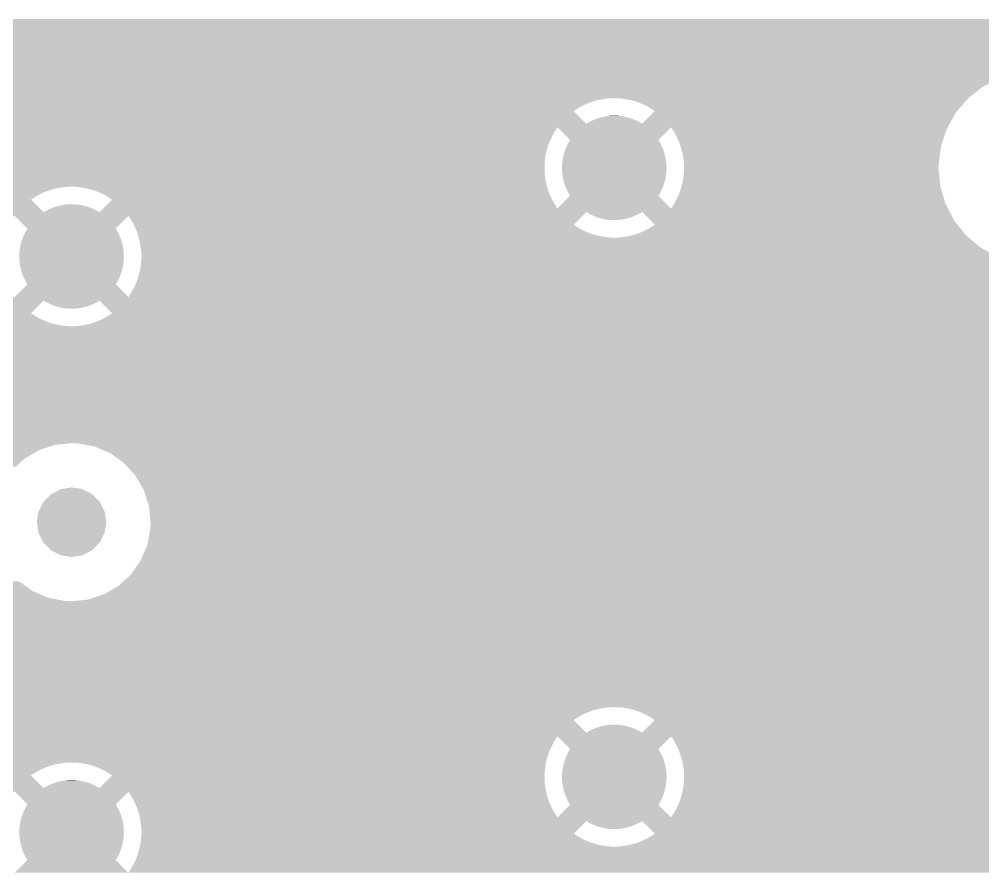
# Model space of a CAD drawing. Extents: x 295 to 953, y 10 to 290.
# Drawn here: x 604.77 to 615.82, y 242.26 to 252.04 of the extents above; entities that cross this region are included whole.
import ezdxf

# ---------------------------------------------------------------- set-up
doc = ezdxf.new("R2010")
doc.units = 0
doc.header["$LTSCALE"] = 5
doc.header["$MEASUREMENT"] = 0
doc.layers.add('FROMC1', color=7, linetype='CONTINUOUS')

msp = doc.modelspace()

# ---------------------------------------------------------------- linework, layer by layer
at = {"layer": 'FROMC1'}
for points in [[(601.064, 252.004), (601.066, 252.008), (634.9, 252.004), (634.911, 252.008)], [(601.066, 252.008), (601.075, 252.023), (634.911, 252.008), (634.979, 252.023)], [(601.075, 252.023), (601.077, 252.028), (634.979, 252.023), (635.007, 252.028)], [(601.077, 252.028), (601.08, 252.035), (635.007, 252.028), (635.048, 252.035)], [(601.08, 252.035), (601.083, 252.043), (635.048, 252.035), (635.117, 252.043)], [(601.083, 252.043), (601.085, 252.047), (635.117, 252.043), (635.187, 252.047)], [(600.795, 251.872), (600.879, 251.906), (634.591, 251.872), (634.651, 251.906)], [(600.879, 251.906), (600.954, 251.937), (634.651, 251.906), (634.714, 251.937)], [(600.954, 251.937), (601.009, 251.96), (634.714, 251.937), (634.767, 251.96)], [(601.009, 251.96), (601.014, 251.965), (634.767, 251.96), (634.778, 251.965)], [(601.014, 251.965), (601.044, 251.988), (634.778, 251.965), (634.844, 251.988)], [(601.044, 251.988), (601.064, 252.004), (634.844, 251.988), (634.9, 252.004)], [(600.186, 251.62), (600.684, 251.826), (634.727, 251.62), (634.521, 251.826)], [(600.684, 251.826), (600.703, 251.834), (634.521, 251.826), (634.532, 251.834)], [(600.703, 251.834), (600.795, 251.872), (634.532, 251.834), (634.591, 251.872)], [(583.018, 251.542), (583.018, 251.61), (639.406, 251.542), (639.406, 251.61)], [(583.018, 251.61), (583.018, 251.61), (634.737, 251.61), (634.736, 251.61)], [(600.137, 251.61), (600.186, 251.62), (634.736, 251.61), (634.727, 251.62)], [(583.018, 251.484), (583.018, 251.542), (634.198, 251.484), (634.237, 251.542)], [(583.018, 251.447), (583.018, 251.484), (634.177, 251.447), (634.198, 251.484)], [(583.018, 251.427), (583.018, 251.447), (616.208, 251.427), (616.419, 251.447)], [(583.018, 251.367), (583.018, 251.427), (616.004, 251.367), (616.208, 251.427)], [(583.018, 251.269), (583.018, 251.367), (615.816, 251.269), (616.004, 251.367)], [(583.018, 251.14), (583.018, 251.269), (615.653, 251.14), (615.816, 251.269)], [(583.018, 251.137), (583.018, 251.14), (611.518, 251.137), (611.575, 251.14)], [(583.018, 251.129), (583.018, 251.137), (611.462, 251.129), (611.518, 251.137)], [(583.018, 251.118), (583.018, 251.129), (611.406, 251.118), (611.462, 251.129)], [(611.632, 251.139), (611.575, 251.14), (615.652, 251.139), (615.653, 251.14)], [(611.649, 251.138), (611.632, 251.139), (615.65, 251.138), (615.652, 251.139)], [(611.689, 251.134), (611.649, 251.138), (615.647, 251.134), (615.65, 251.138)], [(611.745, 251.125), (611.689, 251.134), (615.64, 251.125), (615.647, 251.134)], [(611.801, 251.113), (611.745, 251.125), (615.629, 251.113), (615.64, 251.125)], [(583.018, 251.103), (583.018, 251.118), (611.351, 251.103), (611.406, 251.118)], [(583.018, 251.084), (583.018, 251.103), (611.297, 251.084), (611.351, 251.103)], [(583.018, 251.061), (583.018, 251.084), (611.245, 251.061), (611.297, 251.084)], [(583.018, 251.034), (583.018, 251.061), (611.194, 251.034), (611.245, 251.061)], [(583.018, 251.004), (583.018, 251.034), (611.146, 251.004), (611.194, 251.034)], [(611.855, 251.096), (611.801, 251.113), (615.614, 251.096), (615.629, 251.113)], [(611.908, 251.075), (611.855, 251.096), (615.597, 251.075), (615.614, 251.096)], [(611.96, 251.051), (611.908, 251.075), (615.576, 251.051), (615.597, 251.075)], [(612.01, 251.023), (611.96, 251.051), (615.552, 251.023), (615.576, 251.051)], [(612.057, 250.991), (612.01, 251.023), (615.525, 250.991), (615.552, 251.023)], [(583.018, 250.991), (583.018, 251.004), (611.128, 250.991), (611.146, 251.004)], [(583.018, 250.847), (583.018, 250.991), (611.272, 250.847), (611.128, 250.991)], [(611.361, 250.892), (611.391, 250.905), (611.825, 250.892), (611.793, 250.905)], [(611.391, 250.905), (611.408, 250.91), (611.793, 250.905), (611.779, 250.91)], [(611.408, 250.91), (611.438, 250.919), (611.779, 250.91), (611.745, 250.919)], [(611.438, 250.919), (611.456, 250.923), (611.745, 250.919), (611.731, 250.923)], [(611.456, 250.923), (611.486, 250.93), (611.731, 250.923), (611.696, 250.93)], [(611.486, 250.93), (611.505, 250.933), (611.696, 250.93), (611.683, 250.933)], [(611.505, 250.933), (611.535, 250.937), (611.683, 250.933), (611.646, 250.937)], [(611.535, 250.937), (611.559, 250.938), (611.646, 250.937), (611.634, 250.938)], [(611.559, 250.938), (611.585, 250.939), (611.634, 250.938), (611.585, 250.939)], [(611.913, 250.847), (612.043, 250.977), (615.439, 250.847), (615.512, 250.977)], [(612.043, 250.977), (612.057, 250.991), (615.512, 250.977), (615.525, 250.991)], [(583.018, 250.805), (583.018, 250.847), (615.415, 250.805), (615.439, 250.847)], [(583.018, 250.847), (583.018, 250.847), (611.273, 250.847), (611.272, 250.847)], [(583.018, 250.757), (583.018, 250.805), (610.91, 250.757), (610.941, 250.805)], [(611.086, 250.66), (610.941, 250.805), (612.099, 250.66), (612.244, 250.805)], [(611.273, 250.847), (611.301, 250.864), (611.913, 250.847), (611.883, 250.864)], [(611.301, 250.864), (611.316, 250.871), (611.883, 250.864), (611.87, 250.871)], [(611.316, 250.871), (611.345, 250.886), (611.87, 250.871), (611.839, 250.886)], [(611.345, 250.886), (611.361, 250.892), (611.839, 250.886), (611.825, 250.892)], [(612.252, 250.793), (612.244, 250.805), (615.408, 250.793), (615.415, 250.805)], [(612.266, 250.772), (612.252, 250.793), (615.401, 250.772), (615.408, 250.793)], [(583.018, 250.707), (583.018, 250.757), (610.882, 250.707), (610.91, 250.757)], [(583.018, 250.656), (583.018, 250.707), (610.857, 250.656), (610.882, 250.707)], [(612.295, 250.723), (612.266, 250.772), (615.384, 250.723), (615.401, 250.772)], [(612.321, 250.672), (612.295, 250.723), (615.367, 250.672), (615.384, 250.723)], [(583.018, 250.603), (583.018, 250.656), (610.837, 250.603), (610.857, 250.656)], [(583.018, 250.548), (583.018, 250.603), (610.82, 250.548), (610.837, 250.603)], [(611.026, 250.534), (611.04, 250.573), (612.16, 250.534), (612.145, 250.573)], [(611.04, 250.573), (611.044, 250.58), (612.145, 250.573), (612.142, 250.58)], [(611.044, 250.58), (611.061, 250.617), (612.142, 250.58), (612.124, 250.617)], [(611.061, 250.617), (611.065, 250.624), (612.124, 250.617), (612.12, 250.624)], [(611.065, 250.624), (611.086, 250.66), (612.12, 250.624), (612.099, 250.66)], [(612.342, 250.619), (612.321, 250.672), (615.349, 250.619), (615.367, 250.672)], [(612.351, 250.592), (612.342, 250.619), (615.34, 250.592), (615.349, 250.619)], [(612.36, 250.565), (612.351, 250.592), (615.337, 250.565), (615.34, 250.592)], [(583.018, 250.493), (583.018, 250.548), (610.807, 250.493), (610.82, 250.548)], [(583.018, 250.436), (583.018, 250.493), (610.798, 250.436), (610.807, 250.493)], [(611.002, 250.438), (611.009, 250.479), (612.184, 250.438), (612.175, 250.479)], [(611.009, 250.479), (611.012, 250.487), (612.175, 250.479), (612.174, 250.487)], [(611.012, 250.487), (611.023, 250.526), (612.174, 250.487), (612.162, 250.526)], [(611.023, 250.526), (611.026, 250.534), (612.162, 250.526), (612.16, 250.534)], [(612.374, 250.51), (612.36, 250.565), (615.329, 250.51), (615.337, 250.565)], [(612.385, 250.454), (612.374, 250.51), (615.322, 250.454), (615.329, 250.51)], [(583.018, 250.379), (583.018, 250.436), (610.793, 250.379), (610.798, 250.436)], [(583.018, 250.322), (583.018, 250.379), (610.793, 250.322), (610.793, 250.379)], [(610.993, 250.34), (610.995, 250.381), (612.192, 250.34), (612.19, 250.381)], [(610.995, 250.389), (611, 250.43), (612.19, 250.389), (612.185, 250.43)], [(610.995, 250.381), (610.995, 250.389), (612.19, 250.381), (612.19, 250.389)], [(611, 250.43), (611.002, 250.438), (612.185, 250.43), (612.184, 250.438)], [(612.391, 250.397), (612.385, 250.454), (615.314, 250.397), (615.322, 250.454)], [(612.391, 250.382), (612.391, 250.397), (615.312, 250.382), (615.314, 250.397)], [(612.393, 250.34), (612.391, 250.382), (615.311, 250.34), (615.312, 250.382)], [(583.018, 250.266), (583.018, 250.322), (610.796, 250.266), (610.793, 250.322)], [(583.018, 250.209), (583.018, 250.266), (610.803, 250.209), (610.796, 250.266)], [(610.995, 250.299), (610.993, 250.34), (612.191, 250.299), (612.192, 250.34)], [(610.995, 250.291), (610.995, 250.299), (612.19, 250.291), (612.191, 250.299)], [(611, 250.25), (610.995, 250.291), (612.185, 250.25), (612.19, 250.291)], [(611.001, 250.242), (611, 250.25), (612.184, 250.242), (612.185, 250.25)], [(611.01, 250.201), (611.001, 250.242), (612.176, 250.201), (612.184, 250.242)], [(612.378, 250.187), (612.387, 250.244), (615.326, 250.187), (615.32, 250.244)], [(612.387, 250.244), (612.392, 250.301), (615.32, 250.244), (615.315, 250.301)], [(612.392, 250.301), (612.393, 250.34), (615.315, 250.301), (615.311, 250.34)], [(583.018, 250.153), (583.018, 250.209), (610.815, 250.153), (610.803, 250.209)], [(583.018, 250.124), (583.018, 250.153), (610.823, 250.124), (610.815, 250.153)], [(611.011, 250.193), (611.01, 250.201), (612.174, 250.193), (612.176, 250.201)], [(611.023, 250.154), (611.011, 250.193), (612.162, 250.154), (612.174, 250.193)], [(611.025, 250.146), (611.023, 250.154), (612.159, 250.146), (612.162, 250.154)], [(611.04, 250.107), (611.025, 250.146), (612.145, 250.107), (612.159, 250.146)], [(612.348, 250.077), (612.364, 250.129), (615.347, 250.077), (615.331, 250.129)], [(612.364, 250.129), (612.365, 250.132), (615.331, 250.129), (615.331, 250.132)], [(612.365, 250.132), (612.378, 250.187), (615.331, 250.132), (615.326, 250.187)], [(583.018, 250.121), (583.018, 250.124), (605.295, 250.121), (605.352, 250.124)], [(583.018, 250.113), (583.018, 250.121), (605.239, 250.113), (605.295, 250.121)], [(583.018, 250.102), (583.018, 250.113), (605.183, 250.102), (605.239, 250.113)], [(583.018, 250.087), (583.018, 250.102), (605.128, 250.087), (605.183, 250.102)], [(583.018, 250.068), (583.018, 250.087), (605.074, 250.068), (605.128, 250.087)], [(583.018, 250.045), (583.018, 250.068), (605.022, 250.045), (605.074, 250.068)], [(583.018, 250.018), (583.018, 250.045), (604.971, 250.018), (605.022, 250.045)], [(605.409, 250.123), (605.352, 250.124), (610.823, 250.123), (610.823, 250.124)], [(605.466, 250.118), (605.409, 250.123), (610.824, 250.118), (610.823, 250.123)], [(605.522, 250.109), (605.466, 250.118), (610.827, 250.109), (610.824, 250.118)], [(605.57, 250.098), (605.522, 250.109), (610.83, 250.098), (610.827, 250.109)], [(605.578, 250.097), (605.57, 250.098), (610.83, 250.097), (610.83, 250.098)], [(605.632, 250.08), (605.578, 250.097), (610.836, 250.08), (610.83, 250.097)], [(605.685, 250.059), (605.632, 250.08), (610.844, 250.059), (610.836, 250.08)], [(605.716, 250.045), (605.685, 250.059), (610.849, 250.045), (610.844, 250.059)], [(605.737, 250.035), (605.716, 250.045), (610.853, 250.035), (610.849, 250.045)], [(605.787, 250.007), (605.737, 250.035), (610.866, 250.007), (610.853, 250.035)], [(610.941, 249.875), (611.086, 250.02), (612.244, 249.875), (612.099, 250.02)], [(611.043, 250.1), (611.04, 250.107), (612.142, 250.1), (612.145, 250.107)], [(611.061, 250.063), (611.043, 250.1), (612.124, 250.063), (612.142, 250.1)], [(611.065, 250.056), (611.061, 250.063), (612.12, 250.056), (612.124, 250.063)], [(611.086, 250.02), (611.065, 250.056), (612.099, 250.02), (612.12, 250.056)], [(612.303, 249.973), (612.328, 250.024), (615.378, 249.973), (615.362, 250.024)], [(612.328, 250.024), (612.348, 250.077), (615.362, 250.024), (615.347, 250.077)], [(583.018, 249.988), (583.018, 250.018), (604.923, 249.988), (604.971, 250.018)], [(583.018, 249.975), (583.018, 249.988), (604.905, 249.975), (604.923, 249.988)], [(583.018, 249.831), (583.018, 249.975), (605.049, 249.831), (604.905, 249.975)], [(605.233, 249.907), (605.263, 249.914), (605.508, 249.907), (605.473, 249.914)], [(605.263, 249.914), (605.282, 249.917), (605.473, 249.914), (605.46, 249.917)], [(605.282, 249.917), (605.312, 249.921), (605.46, 249.917), (605.423, 249.921)], [(605.312, 249.921), (605.336, 249.922), (605.423, 249.921), (605.411, 249.922)], [(605.336, 249.922), (605.362, 249.923), (605.411, 249.922), (605.362, 249.923)], [(605.752, 249.893), (605.801, 249.942), (610.929, 249.893), (610.899, 249.942)], [(605.809, 249.992), (605.787, 250.007), (610.872, 249.992), (610.866, 250.007)], [(605.801, 249.942), (605.834, 249.975), (610.899, 249.942), (610.881, 249.975)], [(605.834, 249.975), (605.809, 249.992), (610.881, 249.975), (610.872, 249.992)], [(612.244, 249.875), (612.275, 249.923), (615.418, 249.875), (615.393, 249.923)], [(612.275, 249.923), (612.277, 249.926), (615.393, 249.923), (615.391, 249.926)], [(612.277, 249.926), (612.303, 249.973), (615.391, 249.926), (615.378, 249.973)], [(583.018, 249.789), (583.018, 249.831), (611.228, 249.789), (611.27, 249.831)], [(583.018, 249.831), (583.018, 249.831), (605.05, 249.831), (605.049, 249.831)], [(605.05, 249.831), (605.078, 249.848), (605.69, 249.831), (605.66, 249.848)], [(605.078, 249.848), (605.093, 249.855), (605.66, 249.848), (605.647, 249.855)], [(605.093, 249.855), (605.122, 249.87), (605.647, 249.855), (605.616, 249.87)], [(605.122, 249.87), (605.138, 249.876), (605.616, 249.87), (605.602, 249.876)], [(605.138, 249.876), (605.168, 249.889), (605.602, 249.876), (605.57, 249.889)], [(605.168, 249.889), (605.185, 249.894), (605.57, 249.889), (605.556, 249.894)], [(605.185, 249.894), (605.215, 249.903), (605.556, 249.894), (605.522, 249.903)], [(605.215, 249.903), (605.233, 249.907), (605.522, 249.903), (605.508, 249.907)], [(605.69, 249.831), (605.692, 249.833), (611.27, 249.831), (611.272, 249.833)], [(605.692, 249.833), (605.734, 249.875), (615.44, 249.833), (615.418, 249.875)], [(605.692, 249.833), (605.692, 249.833), (611.272, 249.833), (611.273, 249.833)], [(605.734, 249.875), (605.752, 249.893), (610.941, 249.875), (610.929, 249.893)], [(611.302, 249.816), (611.273, 249.833), (611.884, 249.816), (611.913, 249.833)], [(611.315, 249.809), (611.302, 249.816), (611.869, 249.809), (611.884, 249.816)], [(611.346, 249.794), (611.315, 249.809), (611.84, 249.794), (611.869, 249.809)], [(612.008, 249.738), (611.913, 249.833), (615.489, 249.738), (615.44, 249.833)], [(604.863, 249.644), (604.718, 249.789), (605.876, 249.644), (606.021, 249.789)], [(606.043, 249.756), (606.021, 249.789), (611.195, 249.756), (611.228, 249.789)], [(606.072, 249.707), (606.043, 249.756), (611.146, 249.707), (611.195, 249.756)], [(606.081, 249.689), (606.072, 249.707), (611.128, 249.689), (611.146, 249.707)], [(606.097, 249.657), (606.081, 249.689), (611.176, 249.657), (611.128, 249.689)], [(611.36, 249.788), (611.346, 249.794), (611.824, 249.788), (611.84, 249.794)], [(611.392, 249.775), (611.36, 249.788), (611.794, 249.775), (611.824, 249.788)], [(611.406, 249.77), (611.392, 249.775), (611.777, 249.77), (611.794, 249.775)], [(611.44, 249.761), (611.406, 249.77), (611.747, 249.761), (611.777, 249.77)], [(611.454, 249.757), (611.44, 249.761), (611.729, 249.757), (611.747, 249.761)], [(611.489, 249.75), (611.454, 249.757), (611.699, 249.75), (611.729, 249.757)], [(611.502, 249.747), (611.489, 249.75), (611.68, 249.747), (611.699, 249.75)], [(611.539, 249.743), (611.502, 249.747), (611.65, 249.743), (611.68, 249.747)], [(611.551, 249.742), (611.539, 249.743), (611.626, 249.742), (611.65, 249.743)], [(611.6, 249.741), (611.551, 249.742), (611.6, 249.741), (611.626, 249.742)], [(612.057, 249.689), (612.008, 249.738), (615.528, 249.689), (615.489, 249.738)], [(612.039, 249.676), (612.057, 249.689), (615.538, 249.676), (615.528, 249.689)], [(604.821, 249.564), (604.838, 249.601), (605.919, 249.564), (605.901, 249.601)], [(604.838, 249.601), (604.842, 249.608), (605.901, 249.601), (605.897, 249.608)], [(604.842, 249.608), (604.863, 249.644), (605.897, 249.608), (605.876, 249.644)], [(606.098, 249.656), (606.097, 249.657), (611.178, 249.656), (611.176, 249.657)], [(606.109, 249.629), (606.098, 249.656), (611.225, 249.629), (611.178, 249.656)], [(606.119, 249.605), (606.109, 249.629), (611.277, 249.605), (611.225, 249.629)], [(606.119, 249.603), (606.119, 249.605), (611.281, 249.603), (611.277, 249.605)], [(606.126, 249.584), (606.119, 249.603), (611.33, 249.584), (611.281, 249.603)], [(606.131, 249.567), (606.126, 249.584), (611.384, 249.567), (611.33, 249.584)], [(611.815, 249.572), (611.834, 249.577), (615.621, 249.572), (615.617, 249.577)], [(611.834, 249.577), (611.888, 249.596), (615.617, 249.577), (615.601, 249.596)], [(611.888, 249.596), (611.94, 249.619), (615.601, 249.596), (615.583, 249.619)], [(611.94, 249.619), (611.991, 249.646), (615.583, 249.619), (615.562, 249.646)], [(611.991, 249.646), (612.039, 249.676), (615.562, 249.646), (615.538, 249.676)], [(604.786, 249.463), (604.789, 249.471), (605.952, 249.463), (605.951, 249.471)], [(604.789, 249.471), (604.8, 249.51), (605.951, 249.471), (605.939, 249.51)], [(604.8, 249.51), (604.803, 249.518), (605.939, 249.51), (605.937, 249.518)], [(604.803, 249.518), (604.817, 249.557), (605.937, 249.518), (605.922, 249.557)], [(604.817, 249.557), (604.821, 249.564), (605.922, 249.557), (605.919, 249.564)], [(606.136, 249.555), (606.131, 249.567), (611.44, 249.555), (611.384, 249.567)], [(606.137, 249.549), (606.136, 249.555), (611.475, 249.549), (611.44, 249.555)], [(606.138, 249.546), (606.137, 249.549), (611.496, 249.546), (611.475, 249.549)], [(606.139, 249.541), (606.138, 249.546), (611.553, 249.541), (611.496, 249.546)], [(606.14, 249.54), (606.139, 249.541), (611.61, 249.54), (611.553, 249.541)], [(606.151, 249.494), (606.14, 249.54), (615.712, 249.494), (615.658, 249.54)], [(606.162, 249.438), (606.151, 249.494), (615.777, 249.438), (615.712, 249.494)], [(611.61, 249.54), (611.667, 249.543), (615.658, 249.54), (615.654, 249.543)], [(611.667, 249.543), (611.724, 249.551), (615.654, 249.543), (615.646, 249.551)], [(611.724, 249.551), (611.779, 249.562), (615.646, 249.551), (615.632, 249.562)], [(611.779, 249.562), (611.815, 249.572), (615.632, 249.562), (615.621, 249.572)], [(604.77, 249.324), (604.772, 249.365), (605.969, 249.324), (605.967, 249.365)], [(604.772, 249.373), (604.777, 249.414), (605.967, 249.373), (605.962, 249.414)], [(604.772, 249.365), (604.772, 249.373), (605.967, 249.365), (605.967, 249.373)], [(604.777, 249.414), (604.779, 249.422), (605.962, 249.414), (605.961, 249.422)], [(604.779, 249.422), (604.786, 249.463), (605.961, 249.422), (605.952, 249.463)], [(606.162, 249.434), (606.162, 249.438), (615.782, 249.434), (615.777, 249.438)], [(606.168, 249.381), (606.162, 249.434), (615.875, 249.381), (615.782, 249.434)], [(606.169, 249.329), (606.168, 249.381), (615.966, 249.329), (615.875, 249.381)], [(604.772, 249.283), (604.77, 249.324), (605.968, 249.283), (605.969, 249.324)], [(604.772, 249.275), (604.772, 249.283), (605.967, 249.275), (605.968, 249.283)], [(604.777, 249.234), (604.772, 249.275), (605.962, 249.234), (605.967, 249.275)], [(606.164, 249.233), (606.167, 249.262), (616.377, 249.233), (616.167, 249.262)], [(606.167, 249.262), (606.169, 249.285), (616.167, 249.262), (616.099, 249.285)], [(606.17, 249.324), (606.169, 249.329), (615.982, 249.324), (615.966, 249.329)], [(606.169, 249.285), (606.17, 249.324), (616.099, 249.285), (615.982, 249.324)], [(604.778, 249.226), (604.777, 249.234), (605.961, 249.226), (605.962, 249.234)], [(604.787, 249.185), (604.778, 249.226), (605.953, 249.185), (605.961, 249.226)], [(604.788, 249.177), (604.787, 249.185), (605.951, 249.177), (605.953, 249.185)], [(604.8, 249.138), (604.788, 249.177), (605.939, 249.138), (605.951, 249.177)], [(604.802, 249.13), (604.8, 249.138), (605.936, 249.13), (605.939, 249.138)], [(606.142, 249.116), (606.155, 249.171), (639.406, 249.116), (639.406, 249.171)], [(606.155, 249.171), (606.164, 249.228), (639.406, 249.171), (639.406, 249.228)], [(606.164, 249.228), (606.164, 249.233), (639.406, 249.228), (639.406, 249.233)], [(606.164, 249.233), (606.164, 249.233), (616.419, 249.233), (616.377, 249.233)], [(604.817, 249.091), (604.802, 249.13), (605.922, 249.091), (605.936, 249.13)], [(604.82, 249.084), (604.817, 249.091), (605.919, 249.084), (605.922, 249.091)], [(604.838, 249.047), (604.82, 249.084), (605.901, 249.047), (605.919, 249.084)], [(604.842, 249.04), (604.838, 249.047), (605.897, 249.04), (605.901, 249.047)], [(604.863, 249.004), (604.842, 249.04), (605.876, 249.004), (605.897, 249.04)], [(606.105, 249.008), (606.125, 249.061), (639.406, 249.008), (639.406, 249.061)], [(606.125, 249.061), (606.142, 249.116), (639.406, 249.061), (639.406, 249.116)], [(604.718, 248.859), (604.863, 249.004), (606.021, 248.859), (605.876, 249.004)], [(606.052, 248.907), (606.08, 248.957), (639.406, 248.907), (639.406, 248.957)], [(606.08, 248.957), (606.105, 249.008), (639.406, 248.957), (639.406, 249.008)], [(583.018, 248.817), (583.018, 248.859), (639.406, 248.817), (639.406, 248.859)], [(583.018, 248.707), (583.018, 248.817), (604.939, 248.707), (605.049, 248.817)], [(583.018, 248.817), (583.018, 248.817), (605.049, 248.817), (605.05, 248.817)], [(605.079, 248.8), (605.05, 248.817), (605.661, 248.8), (605.69, 248.817)], [(605.834, 248.673), (605.69, 248.817), (639.406, 248.673), (639.406, 248.817)], [(606.021, 248.859), (606.052, 248.907), (639.406, 248.859), (639.406, 248.907)], [(595.289, 248.703), (595.21, 248.707), (604.936, 248.703), (604.939, 248.707)], [(595.445, 248.673), (595.289, 248.703), (604.905, 248.673), (604.936, 248.703)], [(605.092, 248.793), (605.079, 248.8), (605.646, 248.793), (605.661, 248.8)], [(605.123, 248.778), (605.092, 248.793), (605.617, 248.778), (605.646, 248.793)], [(605.137, 248.772), (605.123, 248.778), (605.601, 248.772), (605.617, 248.778)], [(605.169, 248.759), (605.137, 248.772), (605.571, 248.759), (605.601, 248.772)], [(605.183, 248.754), (605.169, 248.759), (605.554, 248.754), (605.571, 248.759)], [(605.217, 248.745), (605.183, 248.754), (605.524, 248.745), (605.554, 248.754)], [(605.231, 248.741), (605.217, 248.745), (605.506, 248.741), (605.524, 248.745)], [(605.266, 248.734), (605.231, 248.741), (605.476, 248.734), (605.506, 248.741)], [(605.279, 248.731), (605.266, 248.734), (605.457, 248.731), (605.476, 248.734)], [(605.316, 248.727), (605.279, 248.731), (605.427, 248.727), (605.457, 248.731)], [(605.328, 248.726), (605.316, 248.727), (605.403, 248.726), (605.427, 248.727)], [(605.377, 248.725), (605.328, 248.726), (605.377, 248.725), (605.403, 248.726)], [(595.478, 248.666), (595.445, 248.673), (604.915, 248.666), (604.905, 248.673)], [(595.536, 248.641), (595.478, 248.666), (604.953, 248.641), (604.915, 248.666)], [(595.601, 248.613), (595.536, 248.641), (605.002, 248.613), (604.953, 248.641)], [(595.654, 248.591), (595.601, 248.613), (605.05, 248.591), (605.002, 248.613)], [(595.656, 248.589), (595.654, 248.591), (605.054, 248.589), (605.05, 248.591)], [(595.685, 248.568), (595.656, 248.589), (605.107, 248.568), (605.054, 248.589)], [(605.665, 248.58), (605.717, 248.603), (639.406, 248.58), (639.406, 248.603)], [(605.717, 248.603), (605.768, 248.63), (639.406, 248.603), (639.406, 248.63)], [(605.768, 248.63), (605.816, 248.66), (639.406, 248.63), (639.406, 248.66)], [(605.816, 248.66), (605.834, 248.673), (639.406, 248.66), (639.406, 248.673)], [(595.709, 248.551), (595.685, 248.568), (605.161, 248.551), (605.107, 248.568)], [(595.727, 248.539), (595.709, 248.551), (605.217, 248.539), (605.161, 248.551)], [(595.739, 248.53), (595.727, 248.539), (605.273, 248.53), (605.217, 248.539)], [(595.746, 248.525), (595.739, 248.53), (605.33, 248.525), (605.273, 248.53)], [(595.747, 248.524), (595.746, 248.525), (605.387, 248.524), (605.33, 248.525)], [(595.81, 248.48), (595.747, 248.524), (639.406, 248.48), (639.406, 248.524)], [(595.939, 248.338), (595.81, 248.48), (639.406, 248.338), (639.406, 248.48)], [(605.387, 248.524), (605.444, 248.527), (639.406, 248.524), (639.406, 248.527)], [(605.444, 248.527), (605.501, 248.535), (639.406, 248.527), (639.406, 248.535)], [(605.501, 248.535), (605.556, 248.546), (639.406, 248.535), (639.406, 248.546)], [(605.556, 248.546), (605.611, 248.561), (639.406, 248.546), (639.406, 248.561)], [(605.611, 248.561), (605.665, 248.58), (639.406, 248.561), (639.406, 248.58)], [(596.021, 248.199), (595.939, 248.338), (639.406, 248.199), (639.406, 248.338)], [(596.033, 248.179), (596.021, 248.199), (617.371, 248.179), (617.562, 248.199)], [(596.036, 248.173), (596.033, 248.179), (617.353, 248.173), (617.371, 248.179)], [(596.054, 248.119), (596.036, 248.173), (617.189, 248.119), (617.353, 248.173)], [(596.086, 248.022), (596.054, 248.119), (617.023, 248.022), (617.189, 248.119)], [(596.096, 247.991), (596.086, 248.022), (616.989, 247.991), (617.023, 248.022)], [(596.107, 247.892), (596.096, 247.991), (616.882, 247.892), (616.989, 247.991)], [(596.116, 247.8), (596.107, 247.892), (616.816, 247.8), (616.882, 247.892)], [(596.081, 247.56), (596.113, 247.72), (616.695, 247.56), (616.764, 247.72)], [(596.113, 247.72), (596.114, 247.736), (616.764, 247.72), (616.771, 247.736)], [(596.114, 247.736), (596.116, 247.8), (616.771, 247.736), (616.816, 247.8)], [(596.007, 247.372), (596.076, 247.532), (616.658, 247.372), (616.69, 247.532)], [(596.076, 247.532), (596.081, 247.56), (616.69, 247.532), (616.695, 247.56)], [(596, 247.356), (596.007, 247.372), (616.658, 247.356), (616.658, 247.372)], [(595.889, 247.2), (595.955, 247.292), (616.665, 247.2), (616.655, 247.292)], [(595.955, 247.292), (596, 247.356), (616.655, 247.292), (616.658, 247.356)], [(595.783, 247.103), (595.849, 247.163), (604.997, 247.103), (605.179, 247.163)], [(595.849, 247.163), (595.871, 247.183), (605.179, 247.163), (605.37, 247.183)], [(595.871, 247.183), (595.889, 247.2), (616.666, 247.183), (616.665, 247.2)], [(605.449, 247.179), (605.37, 247.183), (616.667, 247.179), (616.666, 247.183)], [(605.638, 247.142), (605.449, 247.179), (616.671, 247.142), (616.667, 247.179)], [(595.638, 247.006), (595.748, 247.07), (604.831, 247.006), (604.941, 247.07)], [(595.748, 247.07), (595.783, 247.103), (604.941, 247.07), (604.997, 247.103)], [(605.733, 247.101), (605.638, 247.142), (616.675, 247.101), (616.671, 247.142)], [(605.814, 247.067), (605.733, 247.101), (616.686, 247.067), (616.675, 247.101)], [(605.97, 246.956), (605.814, 247.067), (616.723, 246.956), (616.686, 247.067)], [(595.4, 246.913), (595.582, 246.973), (604.731, 246.913), (604.796, 246.973)], [(595.582, 246.973), (595.638, 247.006), (604.796, 246.973), (604.831, 247.006)], [(606.003, 246.919), (605.97, 246.956), (616.735, 246.919), (616.723, 246.956)], [(606.099, 246.814), (606.003, 246.919), (616.796, 246.814), (616.735, 246.919)], [(606.135, 246.754), (606.099, 246.814), (616.832, 246.754), (616.796, 246.814)], [(606.196, 246.649), (606.135, 246.754), (616.928, 246.649), (616.832, 246.754)], [(605.052, 246.514), (605.132, 246.596), (605.69, 246.514), (605.605, 246.596)], [(605.132, 246.596), (605.144, 246.602), (605.605, 246.596), (605.599, 246.602)], [(605.144, 246.602), (605.244, 246.655), (605.599, 246.602), (605.491, 246.655)], [(605.244, 246.655), (605.264, 246.658), (605.491, 246.655), (605.485, 246.658)], [(605.264, 246.658), (605.37, 246.675), (605.485, 246.658), (605.37, 246.675)], [(606.208, 246.612), (606.196, 246.649), (616.961, 246.612), (616.928, 246.649)], [(606.245, 246.501), (606.208, 246.612), (617.117, 246.501), (616.961, 246.612)], [(604.993, 246.401), (605.043, 246.505), (605.748, 246.401), (605.694, 246.505)], [(605.043, 246.505), (605.052, 246.514), (605.694, 246.505), (605.69, 246.514)], [(606.256, 246.467), (606.245, 246.501), (617.198, 246.467), (617.117, 246.501)], [(604.971, 246.276), (604.988, 246.391), (605.768, 246.276), (605.75, 246.391)], [(604.988, 246.391), (604.993, 246.401), (605.75, 246.391), (605.748, 246.401)], [(606.26, 246.426), (606.256, 246.467), (617.294, 246.426), (617.198, 246.467)], [(606.264, 246.389), (606.26, 246.426), (617.482, 246.389), (617.294, 246.426)], [(606.265, 246.385), (606.264, 246.389), (617.562, 246.385), (617.482, 246.389)], [(606.276, 246.276), (606.265, 246.385), (646.964, 246.276), (646.855, 246.385)], [(604.989, 246.161), (604.971, 246.276), (605.751, 246.161), (605.768, 246.276)], [(606.274, 246.214), (606.276, 246.276), (647.025, 246.214), (646.964, 246.276)], [(604.991, 246.151), (604.989, 246.161), (605.746, 246.151), (605.751, 246.161)], [(606.236, 246.008), (606.273, 246.196), (647.026, 246.008), (647.026, 246.196)], [(606.273, 246.196), (606.274, 246.214), (647.026, 246.196), (647.026, 246.214)], [(606.274, 246.214), (606.274, 246.214), (647.026, 246.214), (647.025, 246.214)], [(605.045, 246.047), (604.991, 246.151), (605.696, 246.047), (605.746, 246.151)], [(605.049, 246.038), (605.045, 246.047), (605.687, 246.038), (605.696, 246.047)], [(605.134, 245.956), (605.049, 246.038), (605.607, 245.956), (605.687, 246.038)], [(605.14, 245.95), (605.134, 245.956), (605.595, 245.95), (605.607, 245.956)], [(605.248, 245.897), (605.14, 245.95), (605.495, 245.897), (605.595, 245.95)], [(606.16, 245.832), (606.236, 246.008), (647.026, 245.832), (647.026, 246.008)], [(605.255, 245.894), (605.248, 245.897), (605.475, 245.894), (605.495, 245.897)], [(605.37, 245.877), (605.255, 245.894), (605.37, 245.877), (605.475, 245.894)], [(606.049, 245.676), (606.16, 245.832), (647.026, 245.676), (647.026, 245.832)], [(605.908, 245.546), (606.049, 245.676), (647.026, 245.546), (647.026, 245.676)], [(588.184, 245.485), (588.157, 245.596), (604.925, 245.485), (604.769, 245.596)], [(605.742, 245.449), (605.908, 245.546), (647.026, 245.449), (647.026, 245.546)], [(588.202, 245.41), (588.184, 245.485), (605.102, 245.41), (604.925, 245.485)], [(588.21, 245.373), (588.202, 245.41), (605.29, 245.373), (605.102, 245.41)], [(605.37, 245.369), (605.56, 245.389), (647.026, 245.369), (647.026, 245.389)], [(605.56, 245.389), (605.742, 245.449), (647.026, 245.389), (647.026, 245.449)], [(588.211, 245.369), (588.21, 245.373), (605.37, 245.369), (605.29, 245.373)], [(588.214, 245.356), (588.211, 245.369), (647.026, 245.356), (647.026, 245.369)], [(588.231, 245.151), (588.214, 245.356), (647.026, 245.151), (647.026, 245.356)], [(597.321, 245.147), (597.242, 245.151), (647.026, 245.147), (647.026, 245.151)], [(597.51, 245.11), (597.321, 245.147), (647.026, 245.11), (647.026, 245.147)], [(597.686, 245.035), (597.51, 245.11), (647.026, 245.035), (647.026, 245.11)], [(597.842, 244.924), (597.686, 245.035), (647.026, 244.924), (647.026, 245.035)], [(597.971, 244.782), (597.842, 244.924), (647.026, 244.782), (647.026, 244.924)], [(598.068, 244.617), (597.971, 244.782), (647.026, 244.617), (647.026, 244.782)], [(598.128, 244.435), (598.068, 244.617), (647.026, 244.435), (647.026, 244.617)], [(598.148, 244.244), (598.128, 244.435), (647.026, 244.244), (647.026, 244.435)], [(598.143, 244.155), (598.145, 244.164), (647.026, 244.155), (647.026, 244.164)], [(598.145, 244.164), (598.148, 244.244), (647.026, 244.164), (647.026, 244.244)], [(598.122, 244.049), (598.127, 244.076), (611.194, 244.049), (611.245, 244.076)], [(598.127, 244.076), (598.132, 244.099), (611.245, 244.076), (611.297, 244.099)], [(598.132, 244.099), (598.136, 244.118), (611.297, 244.099), (611.351, 244.118)], [(598.136, 244.118), (598.139, 244.133), (611.351, 244.118), (611.406, 244.133)], [(598.139, 244.133), (598.141, 244.144), (611.406, 244.133), (611.462, 244.144)], [(598.141, 244.144), (598.142, 244.152), (611.462, 244.144), (611.518, 244.152)], [(598.142, 244.152), (598.143, 244.155), (611.518, 244.152), (611.575, 244.155)], [(611.632, 244.154), (611.575, 244.155), (647.026, 244.154), (647.026, 244.155)], [(611.689, 244.149), (611.632, 244.154), (647.026, 244.149), (647.026, 244.154)], [(611.745, 244.14), (611.689, 244.149), (647.026, 244.14), (647.026, 244.149)], [(611.801, 244.128), (611.745, 244.14), (647.026, 244.128), (647.026, 244.14)], [(611.855, 244.111), (611.801, 244.128), (647.026, 244.111), (647.026, 244.128)], [(611.908, 244.09), (611.855, 244.111), (647.026, 244.09), (647.026, 244.111)], [(611.96, 244.066), (611.908, 244.09), (647.026, 244.066), (647.026, 244.09)], [(612.01, 244.038), (611.96, 244.066), (647.026, 244.038), (647.026, 244.066)], [(598.059, 243.862), (598.108, 243.976), (611.272, 243.862), (611.158, 243.976)], [(598.108, 243.976), (598.114, 244.006), (611.158, 243.976), (611.128, 244.006)], [(598.114, 244.006), (598.116, 244.019), (611.128, 244.006), (611.146, 244.019)], [(598.116, 244.019), (598.122, 244.049), (611.146, 244.019), (611.194, 244.049)], [(611.456, 243.938), (611.486, 243.945), (611.731, 243.938), (611.696, 243.945)], [(611.486, 243.945), (611.505, 243.948), (611.696, 243.945), (611.683, 243.948)], [(611.505, 243.948), (611.535, 243.952), (611.683, 243.948), (611.646, 243.952)], [(611.535, 243.952), (611.559, 243.953), (611.646, 243.952), (611.634, 243.953)], [(611.559, 243.953), (611.585, 243.954), (611.634, 243.953), (611.585, 243.954)], [(611.913, 243.862), (612.057, 244.006), (647.026, 243.862), (647.026, 244.006)], [(612.057, 244.006), (612.01, 244.038), (647.026, 244.006), (647.026, 244.038)], [(598.041, 243.82), (598.059, 243.862), (647.026, 243.82), (647.026, 243.862)], [(598.059, 243.862), (598.059, 243.862), (611.273, 243.862), (611.272, 243.862)], [(611.273, 243.862), (611.301, 243.879), (611.913, 243.862), (611.883, 243.879)], [(611.301, 243.879), (611.316, 243.886), (611.883, 243.879), (611.87, 243.886)], [(611.316, 243.886), (611.345, 243.901), (611.87, 243.886), (611.839, 243.901)], [(611.345, 243.901), (611.361, 243.907), (611.839, 243.901), (611.825, 243.907)], [(611.361, 243.907), (611.391, 243.92), (611.825, 243.907), (611.793, 243.92)], [(611.391, 243.92), (611.408, 243.925), (611.793, 243.92), (611.779, 243.925)], [(611.408, 243.925), (611.438, 243.934), (611.779, 243.925), (611.745, 243.934)], [(611.438, 243.934), (611.456, 243.938), (611.745, 243.934), (611.731, 243.938)], [(597.94, 243.671), (597.977, 243.722), (610.857, 243.671), (610.882, 243.722)], [(597.977, 243.722), (598.012, 243.772), (610.882, 243.722), (610.91, 243.772)], [(598.012, 243.772), (598.032, 243.8), (610.91, 243.772), (610.928, 243.8)], [(598.032, 243.8), (598.041, 243.82), (610.928, 243.8), (610.941, 243.82)], [(611.086, 243.675), (610.941, 243.82), (612.099, 243.675), (612.244, 243.82)], [(612.266, 243.787), (612.244, 243.82), (647.026, 243.787), (647.026, 243.82)], [(612.295, 243.738), (612.266, 243.787), (647.026, 243.738), (647.026, 243.787)], [(612.321, 243.687), (612.295, 243.738), (647.026, 243.687), (647.026, 243.738)], [(597.833, 243.563), (597.893, 243.618), (610.82, 243.563), (610.837, 243.618)], [(597.893, 243.618), (597.921, 243.644), (610.837, 243.618), (610.847, 243.644)], [(597.921, 243.644), (597.94, 243.671), (610.847, 243.644), (610.857, 243.671)], [(611.044, 243.595), (611.061, 243.632), (612.142, 243.595), (612.124, 243.632)], [(611.061, 243.632), (611.065, 243.639), (612.124, 243.632), (612.12, 243.639)], [(611.065, 243.639), (611.086, 243.675), (612.12, 243.639), (612.099, 243.675)], [(612.342, 243.634), (612.321, 243.687), (647.026, 243.634), (647.026, 243.687)], [(612.36, 243.58), (612.342, 243.634), (647.026, 243.58), (647.026, 243.634)], [(597.752, 243.498), (597.771, 243.509), (605.183, 243.498), (605.239, 243.509)], [(597.771, 243.509), (597.78, 243.514), (605.239, 243.509), (605.276, 243.514)], [(597.78, 243.514), (597.782, 243.517), (605.276, 243.514), (605.295, 243.517)], [(597.782, 243.517), (597.786, 243.52), (605.295, 243.517), (605.352, 243.52)], [(597.786, 243.52), (597.833, 243.563), (610.81, 243.52), (610.82, 243.563)], [(605.409, 243.519), (605.352, 243.52), (610.81, 243.519), (610.81, 243.52)], [(605.466, 243.514), (605.409, 243.519), (610.809, 243.514), (610.81, 243.519)], [(605.508, 243.508), (605.466, 243.514), (610.807, 243.508), (610.809, 243.514)], [(605.522, 243.505), (605.508, 243.508), (610.807, 243.505), (610.807, 243.508)], [(605.578, 243.493), (605.522, 243.505), (610.805, 243.493), (610.807, 243.505)], [(611.009, 243.494), (611.012, 243.502), (612.175, 243.494), (612.174, 243.502)], [(611.012, 243.502), (611.023, 243.541), (612.174, 243.502), (612.162, 243.541)], [(611.023, 243.541), (611.026, 243.549), (612.162, 243.541), (612.16, 243.549)], [(611.026, 243.549), (611.04, 243.588), (612.16, 243.549), (612.145, 243.588)], [(611.04, 243.588), (611.044, 243.595), (612.145, 243.588), (612.142, 243.595)], [(612.374, 243.525), (612.36, 243.58), (647.026, 243.525), (647.026, 243.58)], [(612.385, 243.469), (612.374, 243.525), (647.026, 243.469), (647.026, 243.525)], [(597.513, 243.384), (597.604, 243.414), (604.923, 243.384), (604.971, 243.414)], [(597.604, 243.414), (597.614, 243.417), (604.971, 243.414), (604.978, 243.417)], [(597.614, 243.417), (597.654, 243.441), (604.978, 243.417), (605.022, 243.441)], [(597.654, 243.441), (597.693, 243.464), (605.022, 243.441), (605.074, 243.464)], [(597.693, 243.464), (597.726, 243.483), (605.074, 243.464), (605.128, 243.483)], [(597.726, 243.483), (597.752, 243.498), (605.128, 243.483), (605.183, 243.498)], [(605.632, 243.476), (605.578, 243.493), (610.802, 243.476), (610.805, 243.493)], [(605.685, 243.455), (605.632, 243.476), (610.799, 243.455), (610.802, 243.476)], [(605.693, 243.451), (605.685, 243.455), (610.798, 243.451), (610.799, 243.455)], [(605.737, 243.431), (605.693, 243.451), (610.797, 243.431), (610.798, 243.451)], [(605.787, 243.403), (605.737, 243.431), (610.794, 243.403), (610.797, 243.431)], [(605.799, 243.394), (605.787, 243.403), (610.793, 243.394), (610.794, 243.403)], [(605.834, 243.371), (605.799, 243.394), (610.793, 243.371), (610.793, 243.394)], [(610.993, 243.355), (610.995, 243.396), (612.192, 243.355), (612.19, 243.396)], [(610.995, 243.404), (611, 243.445), (612.19, 243.404), (612.185, 243.445)], [(610.995, 243.396), (610.995, 243.404), (612.19, 243.396), (612.19, 243.404)], [(611, 243.445), (611.002, 243.453), (612.185, 243.445), (612.184, 243.453)], [(611.002, 243.453), (611.009, 243.494), (612.184, 243.453), (612.175, 243.494)], [(612.391, 243.412), (612.385, 243.469), (647.026, 243.412), (647.026, 243.469)], [(612.393, 243.355), (612.391, 243.412), (647.026, 243.355), (647.026, 243.412)], [(583.018, 243.227), (583.018, 243.337), (605.049, 243.227), (604.939, 243.337)], [(597.242, 243.337), (597.432, 243.357), (604.939, 243.337), (604.919, 243.357)], [(597.432, 243.357), (597.474, 243.371), (604.919, 243.357), (604.905, 243.371)], [(597.474, 243.371), (597.513, 243.384), (604.905, 243.371), (604.923, 243.384)], [(605.138, 243.272), (605.168, 243.285), (605.602, 243.272), (605.57, 243.285)], [(605.168, 243.285), (605.185, 243.29), (605.57, 243.285), (605.556, 243.29)], [(605.185, 243.29), (605.215, 243.299), (605.556, 243.29), (605.522, 243.299)], [(605.215, 243.299), (605.233, 243.303), (605.522, 243.299), (605.508, 243.303)], [(605.233, 243.303), (605.263, 243.31), (605.508, 243.303), (605.473, 243.31)], [(605.263, 243.31), (605.282, 243.313), (605.473, 243.31), (605.46, 243.313)], [(605.282, 243.313), (605.312, 243.317), (605.46, 243.313), (605.423, 243.317)], [(605.312, 243.317), (605.336, 243.318), (605.423, 243.317), (605.411, 243.318)], [(605.336, 243.318), (605.362, 243.319), (605.411, 243.318), (605.362, 243.319)], [(605.69, 243.227), (605.743, 243.281), (610.803, 243.227), (610.796, 243.281)], [(605.743, 243.281), (605.8, 243.337), (610.796, 243.281), (610.793, 243.337)], [(605.8, 243.337), (605.834, 243.371), (610.793, 243.337), (610.793, 243.371)], [(610.995, 243.314), (610.993, 243.355), (612.191, 243.314), (612.192, 243.355)], [(610.995, 243.306), (610.995, 243.314), (612.19, 243.306), (612.191, 243.314)], [(611, 243.265), (610.995, 243.306), (612.185, 243.265), (612.19, 243.306)], [(612.387, 243.259), (612.392, 243.316), (647.026, 243.259), (647.026, 243.316)], [(612.392, 243.316), (612.393, 243.355), (647.026, 243.316), (647.026, 243.355)], [(583.018, 243.224), (583.018, 243.227), (610.803, 243.224), (610.803, 243.227)], [(583.018, 243.227), (583.018, 243.227), (605.05, 243.227), (605.049, 243.227)], [(583.018, 243.185), (583.018, 243.224), (610.811, 243.185), (610.803, 243.224)], [(604.863, 243.04), (604.718, 243.185), (605.876, 243.04), (606.021, 243.185)], [(605.05, 243.227), (605.078, 243.244), (605.69, 243.227), (605.66, 243.244)], [(605.078, 243.244), (605.093, 243.251), (605.66, 243.244), (605.647, 243.251)], [(605.093, 243.251), (605.122, 243.266), (605.647, 243.251), (605.616, 243.266)], [(605.122, 243.266), (605.138, 243.272), (605.616, 243.266), (605.602, 243.272)], [(606.032, 243.168), (606.021, 243.185), (610.815, 243.168), (610.811, 243.185)], [(611.001, 243.257), (611, 243.265), (612.184, 243.257), (612.185, 243.265)], [(611.01, 243.216), (611.001, 243.257), (612.176, 243.216), (612.184, 243.257)], [(611.011, 243.208), (611.01, 243.216), (612.174, 243.208), (612.176, 243.216)], [(611.023, 243.169), (611.011, 243.208), (612.162, 243.169), (612.174, 243.208)], [(611.025, 243.161), (611.023, 243.169), (612.159, 243.161), (612.162, 243.169)], [(612.365, 243.147), (612.378, 243.202), (647.026, 243.147), (647.026, 243.202)], [(612.378, 243.202), (612.387, 243.259), (647.026, 243.202), (647.026, 243.259)], [(606.043, 243.152), (606.032, 243.168), (610.819, 243.152), (610.815, 243.168)], [(606.066, 243.113), (606.043, 243.152), (610.83, 243.113), (610.819, 243.152)], [(606.072, 243.103), (606.066, 243.113), (610.834, 243.103), (610.83, 243.113)], [(606.094, 243.06), (606.072, 243.103), (610.849, 243.06), (610.834, 243.103)], [(606.098, 243.052), (606.094, 243.06), (610.852, 243.052), (610.849, 243.06)], [(611.04, 243.122), (611.025, 243.161), (612.145, 243.122), (612.159, 243.161)], [(611.043, 243.115), (611.04, 243.122), (612.142, 243.115), (612.145, 243.122)], [(611.061, 243.078), (611.043, 243.115), (612.124, 243.078), (612.142, 243.115)], [(611.065, 243.071), (611.061, 243.078), (612.12, 243.071), (612.124, 243.078)], [(611.086, 243.035), (611.065, 243.071), (612.099, 243.035), (612.12, 243.071)], [(612.328, 243.039), (612.348, 243.092), (647.026, 243.039), (647.026, 243.092)], [(612.348, 243.092), (612.365, 243.147), (647.026, 243.092), (647.026, 243.147)], [(604.803, 242.914), (604.817, 242.953), (605.937, 242.914), (605.922, 242.953)], [(604.817, 242.953), (604.821, 242.96), (605.922, 242.953), (605.919, 242.96)], [(604.821, 242.96), (604.838, 242.997), (605.919, 242.96), (605.901, 242.997)], [(604.838, 242.997), (604.842, 243.004), (605.901, 242.997), (605.897, 243.004)], [(604.842, 243.004), (604.863, 243.04), (605.897, 243.004), (605.876, 243.04)], [(606.116, 243.007), (606.098, 243.052), (610.872, 243.007), (610.852, 243.052)], [(606.119, 242.999), (606.116, 243.007), (610.876, 242.999), (610.872, 243.007)], [(606.133, 242.957), (606.119, 242.999), (610.899, 242.957), (610.876, 242.999)], [(606.137, 242.945), (606.133, 242.957), (610.906, 242.945), (610.899, 242.957)], [(610.941, 242.89), (611.086, 243.035), (612.244, 242.89), (612.099, 243.035)], [(612.275, 242.938), (612.303, 242.988), (647.026, 242.938), (647.026, 242.988)], [(612.303, 242.988), (612.328, 243.039), (647.026, 242.988), (647.026, 243.039)], [(604.779, 242.818), (604.786, 242.859), (605.961, 242.818), (605.952, 242.859)], [(604.786, 242.859), (604.789, 242.867), (605.952, 242.859), (605.951, 242.867)], [(604.789, 242.867), (604.8, 242.906), (605.951, 242.867), (605.939, 242.906)], [(604.8, 242.906), (604.803, 242.914), (605.939, 242.906), (605.937, 242.914)], [(606.147, 242.908), (606.137, 242.945), (610.929, 242.908), (610.906, 242.945)], [(606.151, 242.89), (606.147, 242.908), (610.941, 242.89), (610.929, 242.908)], [(606.159, 242.848), (606.151, 242.89), (647.026, 242.848), (647.026, 242.89)], [(606.162, 242.834), (606.159, 242.848), (611.258, 242.834), (611.272, 242.848)], [(606.159, 242.848), (606.159, 242.848), (611.272, 242.848), (611.273, 242.848)], [(611.302, 242.831), (611.273, 242.848), (611.884, 242.831), (611.913, 242.848)], [(612.057, 242.704), (611.913, 242.848), (647.026, 242.704), (647.026, 242.848)], [(612.244, 242.89), (612.275, 242.938), (647.026, 242.89), (647.026, 242.938)], [(604.77, 242.72), (604.772, 242.761), (605.969, 242.72), (605.967, 242.761)], [(604.772, 242.769), (604.777, 242.81), (605.967, 242.769), (605.962, 242.81)], [(604.772, 242.761), (604.772, 242.769), (605.967, 242.761), (605.967, 242.769)], [(604.777, 242.81), (604.779, 242.818), (605.962, 242.81), (605.961, 242.818)], [(606.168, 242.777), (606.162, 242.834), (611.201, 242.777), (611.258, 242.834)], [(606.17, 242.72), (606.168, 242.777), (611.144, 242.72), (611.201, 242.777)], [(611.315, 242.824), (611.302, 242.831), (611.869, 242.824), (611.884, 242.831)], [(611.346, 242.809), (611.315, 242.824), (611.84, 242.809), (611.869, 242.824)], [(611.36, 242.803), (611.346, 242.809), (611.824, 242.803), (611.84, 242.809)], [(611.392, 242.79), (611.36, 242.803), (611.794, 242.79), (611.824, 242.803)], [(611.406, 242.785), (611.392, 242.79), (611.777, 242.785), (611.794, 242.79)], [(611.44, 242.776), (611.406, 242.785), (611.747, 242.776), (611.777, 242.785)], [(611.454, 242.772), (611.44, 242.776), (611.729, 242.772), (611.747, 242.776)], [(611.489, 242.765), (611.454, 242.772), (611.699, 242.765), (611.729, 242.772)], [(611.502, 242.762), (611.489, 242.765), (611.68, 242.762), (611.699, 242.765)], [(611.539, 242.758), (611.502, 242.762), (611.65, 242.758), (611.68, 242.762)], [(611.551, 242.757), (611.539, 242.758), (611.626, 242.757), (611.65, 242.758)], [(611.6, 242.756), (611.551, 242.757), (611.6, 242.756), (611.626, 242.757)], [(604.772, 242.679), (604.77, 242.72), (605.968, 242.679), (605.969, 242.72)], [(604.772, 242.671), (604.772, 242.679), (605.967, 242.671), (605.968, 242.679)], [(604.777, 242.63), (604.772, 242.671), (605.962, 242.63), (605.967, 242.671)], [(604.778, 242.622), (604.777, 242.63), (605.961, 242.622), (605.962, 242.63)], [(604.787, 242.581), (604.778, 242.622), (605.953, 242.581), (605.961, 242.622)], [(606.16, 242.599), (606.163, 242.62), (611.33, 242.599), (611.277, 242.62)], [(606.163, 242.62), (606.164, 242.624), (611.277, 242.62), (611.269, 242.624)], [(606.164, 242.624), (606.166, 242.644), (611.269, 242.624), (611.225, 242.644)], [(606.166, 242.644), (606.168, 242.672), (611.225, 242.644), (611.176, 242.672)], [(606.168, 242.672), (606.169, 242.681), (611.176, 242.672), (611.163, 242.681)], [(606.169, 242.704), (606.17, 242.72), (611.128, 242.704), (611.144, 242.72)], [(606.169, 242.681), (606.169, 242.704), (611.163, 242.681), (611.128, 242.704)], [(611.888, 242.611), (611.94, 242.634), (647.026, 242.611), (647.026, 242.634)], [(611.94, 242.634), (611.991, 242.661), (647.026, 242.634), (647.026, 242.661)], [(611.991, 242.661), (612.039, 242.691), (647.026, 242.661), (647.026, 242.691)], [(612.039, 242.691), (612.057, 242.704), (647.026, 242.691), (647.026, 242.704)], [(604.788, 242.573), (604.787, 242.581), (605.951, 242.573), (605.953, 242.581)], [(604.8, 242.534), (604.788, 242.573), (605.939, 242.534), (605.951, 242.573)], [(604.802, 242.526), (604.8, 242.534), (605.936, 242.526), (605.939, 242.534)], [(604.817, 242.487), (604.802, 242.526), (605.922, 242.487), (605.936, 242.526)], [(606.125, 242.457), (606.142, 242.512), (647.026, 242.457), (647.026, 242.512)], [(606.142, 242.512), (606.152, 242.555), (647.026, 242.512), (647.026, 242.555)], [(606.152, 242.556), (606.153, 242.561), (611.553, 242.556), (611.496, 242.561)], [(606.152, 242.555), (606.152, 242.556), (611.61, 242.555), (611.553, 242.556)], [(606.153, 242.561), (606.155, 242.567), (611.496, 242.561), (611.454, 242.567)], [(606.155, 242.57), (606.157, 242.582), (611.44, 242.57), (611.384, 242.582)], [(606.155, 242.567), (606.155, 242.57), (611.454, 242.567), (611.44, 242.57)], [(606.157, 242.582), (606.16, 242.599), (611.384, 242.582), (611.33, 242.599)], [(611.61, 242.555), (611.667, 242.558), (647.026, 242.555), (647.026, 242.558)], [(611.667, 242.558), (611.724, 242.566), (647.026, 242.558), (647.026, 242.566)], [(611.724, 242.566), (611.779, 242.577), (647.026, 242.566), (647.026, 242.577)], [(611.779, 242.577), (611.834, 242.592), (647.026, 242.577), (647.026, 242.592)], [(611.834, 242.592), (611.888, 242.611), (647.026, 242.592), (647.026, 242.611)], [(604.718, 242.255), (604.863, 242.4), (606.021, 242.255), (605.876, 242.4)], [(604.82, 242.48), (604.817, 242.487), (605.919, 242.48), (605.922, 242.487)], [(604.838, 242.443), (604.82, 242.48), (605.901, 242.443), (605.919, 242.48)], [(604.842, 242.436), (604.838, 242.443), (605.897, 242.436), (605.901, 242.443)], [(604.863, 242.4), (604.842, 242.436), (605.876, 242.4), (605.897, 242.436)], [(606.08, 242.353), (606.105, 242.404), (647.026, 242.353), (647.026, 242.404)], [(606.105, 242.404), (606.125, 242.457), (647.026, 242.404), (647.026, 242.457)], [(606.021, 242.255), (606.052, 242.303), (647.026, 242.255), (647.026, 242.303)], [(606.052, 242.303), (606.08, 242.353), (647.026, 242.303), (647.026, 242.353)]]:
    msp.add_solid(points, dxfattribs=at)

doc.saveas('drawing.dxf')
